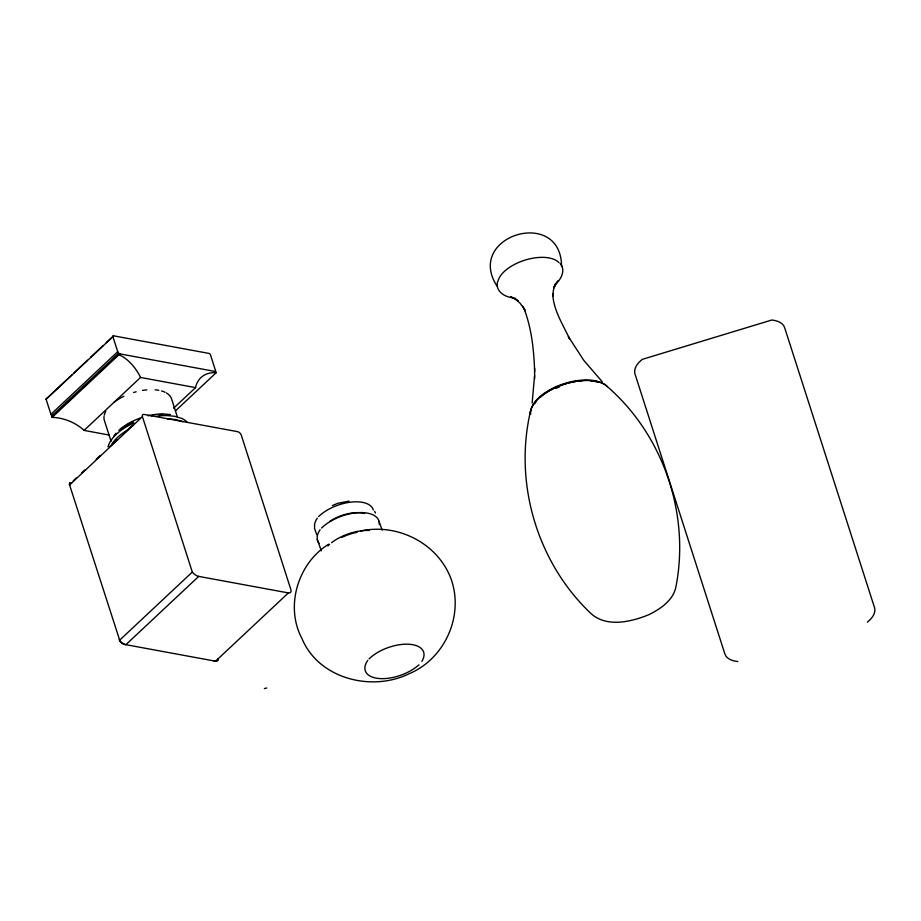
<?xml version="1.0" encoding="UTF-8"?>
<svg xmlns="http://www.w3.org/2000/svg" width="921" height="921" viewBox="0 0 921 921"><rect width="100%" height="100%" fill="white"/><g stroke="black" fill="none" stroke-linecap="round" stroke-linejoin="round"><path stroke-width="1.38" d="M534.606 378.922L534.64 368.285M561.568 266.537C561.35 206.362 464.334 235.788 497.041 286.12M314.475 528.205L316.766 534.79M534.617 375.284L532.131 403.03M497.513 282.022C495.176 291.381 505.284 297.46 513.354 297.782M530.588 410.858C513.515 483.053 537.219 562.95 591.27 613.812C606.985 627.696 631.184 621.836 648.511 614.837L648.626 614.791C659.931 609.218 672.192 601.194 675.646 588.185C690.439 515.461 663.914 436.301 608.159 387.304A41.986 21.183 -17.8 0 0 562.892 384.679A41.986 21.183 -17.8 0 0 530.231 413.805M554.995 284.474L558.057 280.905L553.751 287.72L555.259 284.336L553.417 290.115L552.715 296.148L552.727 293.868C553.429 310.135 562.869 324.48 569.581 338.79L568.349 336.579L583.787 360.353L602.242 381.743M555.789 283.852C561.292 279.167 565.839 269.911 560.221 263.556M46.729 398.448L71.78 374.962M73.876 373.005L87.437 360.284M90.569 357.348L103.094 345.605M106.226 342.67L113.536 335.82L208.871 353.399A1.589 0.933 46.8 0 1 210.495 354.93L215.491 370.518A1.301 0.771 46.8 0 1 214.835 371.405M52.106 415.97A2.337 1.382 46.8 0 1 50.92 414.312L46.108 399.3L112.903 336.683A1.255 0.748 46.8 0 1 113.536 335.82M50.92 414.312L117.727 351.695L112.903 336.683M175.485 410.87L216.193 372.706L215.836 371.589L119.454 353.814A2.337 1.382 46.8 0 1 118.475 353.399L51.68 416.016L52.117 417.397A32.649 20.412 21.6 0 1 84.064 430.406L109.461 435.092M52.347 416.142L61.742 407.335M65.921 403.421L77.399 392.657M82.614 387.764L93.056 377.978M99.318 372.107L108.713 363.3M113.928 358.407L119.143 353.514M55.778 413.506L58.909 410.57M72.483 397.849L74.566 395.892M52.117 417.397L118.913 354.769L118.475 353.399M84.064 430.406L140.545 377.46L195.563 387.614A33.409 23.842 48.2 0 1 216.193 372.706M73.312 480.75L76.431 477.826M81.635 472.945L84.755 470.021M96.21 459.291L100.366 455.388M109.737 446.604L117.013 439.778M125.348 431.972L132.624 425.145M288.377 592.928L198.729 576.396L125.889 644.688A8.036 4.743 46.8 0 1 119.914 640.889L69.582 484.953L142.421 416.66A3.304 1.957 46.8 0 1 144.079 414.415L237.526 431.638A3.672 2.176 46.8 0 1 241.302 435.184L290.863 589.544A4.962 2.936 46.8 0 1 288.377 592.928L215.537 661.209L124.335 644.401A4.962 2.936 46.8 0 1 119.707 640.694L119.235 639.623M173.597 408.199L195.563 387.614M119.465 640.348L192.316 572.056L142.421 416.66M867.34 622.193C871.404 618.82 875.836 613.939 874.72 608.217L784.704 327.841C783.057 322.419 776.84 320.577 771.786 320.024L642.259 359.363C638.161 362.736 633.694 367.617 634.799 373.362L724.815 653.737C726.485 659.183 732.736 661.002 737.802 661.531M328.601 544.23C297.944 563.168 284.842 606.375 301.881 638.391C318.47 678.639 371.393 692.143 408.889 673.838C444.359 659.102 463.631 617.024 451.635 580.564C439.064 543.874 398.217 522.921 360.882 530.945M332.389 505.537L337.846 503.292L349.024 501.128M264.385 688.574L266.756 687.987M170.385 414.542L162.902 413.897A38.774 19.56 -17.8 0 0 147.913 415.797M167.231 418.825L175.75 419.55L182.772 421.691M515.576 298.416L510.671 296.896L518.039 300.833L515.403 298.968L519.974 303.113L523.681 308.051L522.656 306.209L525.177 310.78L524.199 309.007C531.739 328.878 533.915 350.51 534.64 371.612M374.651 511.374L375.411 513.066M378.968 521.171L382.123 530.093M317.273 539.418L321.325 550.885M177.327 416.81L171.778 399.53A35.297 17.81 -17.8 0 0 166.356 392.933M119.454 353.814L119.845 355.057M111.073 441.309L104.246 420.034A35.297 17.81 -17.8 0 1 104.038 416.465M497.939 281.25A33.064 16.682 -17.8 0 1 525.442 259.975A33.064 16.682 -17.8 0 1 559.035 262.704M534.594 403.778A40.248 20.308 -17.8 0 1 536.022 401.786M540.581 397.02A40.248 20.308 -17.8 0 1 582.648 380.672M590.534 380.81A40.248 20.308 -17.8 0 1 597.936 382.238M530.646 414.174A41.33 20.849 -17.8 0 1 561.442 384.541A41.33 20.849 -17.8 0 1 607.296 386.67M555.927 388.386A40.248 20.308 -17.8 0 1 559.508 386.855M368.987 658.952A31.913 15.899 -19.5 0 1 408.383 644.216A31.913 15.899 -19.5 0 1 421.853 661.393M318.62 516.577A31.913 15.899 -19.5 0 1 350.613 502.164A31.913 15.899 -19.5 0 1 373.339 510.004M329.649 521.505A27.699 13.803 -19.5 0 1 364.566 513.492M327.853 545.923A33.49 16.693 -19.5 0 1 329.614 544.288M331.572 542.688A33.49 16.693 -19.5 0 1 369.206 530.461M321.533 528.078A33.49 16.693 -19.5 0 1 358.131 512.663A33.49 16.693 -19.5 0 1 379.256 524.521M341.472 537.576A31.913 15.899 -19.5 0 1 357.129 532.292M314.648 527.284A31.913 15.899 -19.5 0 1 317.319 518.12M319.115 543.378A33.49 16.693 -19.5 0 1 320.071 529.805M418.917 664.824A31.913 15.899 -19.5 0 1 379.141 678.524A31.913 15.899 -19.5 0 1 367.675 660.484M118.913 354.769A31.13 17.154 58.5 0 1 140.545 377.46M120.121 353.94A2.337 1.382 46.8 0 1 117.727 351.695M46.108 399.3A1.255 0.748 46.8 0 1 46.499 398.436M104.269 415.21A35.297 17.81 -17.8 0 1 105.8 411.33M113.985 402.304A35.297 17.81 -17.8 0 1 123.875 396.283M133.626 392.496A35.297 17.81 -17.8 0 1 136.158 391.782M142.513 390.423A35.297 17.81 -17.8 0 1 146.888 389.882M155.096 389.825A35.297 17.81 -17.8 0 1 158.792 390.308M161.497 390.93A35.297 17.81 -17.8 0 1 165.066 392.254M218.127 658.999A8.036 4.743 46.8 0 1 216.792 660.599M216.4 660.783A8.036 4.743 46.8 0 1 213.983 660.933M218.231 658.872A4.962 2.936 46.8 0 1 215.537 661.209M198.729 576.396A8.036 4.743 46.8 0 1 192.316 572.056M69.582 484.953A3.304 1.957 46.8 0 1 71.228 482.696L71.516 482.754A3.672 2.176 46.8 0 0 69.674 485.252M107.999 446.973A43.69 22.035 -17.8 0 1 133.925 422.912M155.568 416.407A43.69 22.035 -17.8 0 1 166.171 415.532L174.691 416.257L181.713 418.399A43.69 22.035 -17.8 0 1 187.262 422.255M121.791 428.679A38.774 19.56 -17.8 0 1 124.899 426.411M125.993 425.698A38.774 19.56 -17.8 0 1 133.211 421.703M150.929 415.832A38.774 19.56 -17.8 0 1 153.703 415.336M159.172 414.703A38.774 19.56 -17.8 0 1 163.121 414.554M113.87 436.094A38.774 19.56 -17.8 0 1 116.069 433.215M118.821 430.383A38.774 19.56 -17.8 0 1 140.119 418.099M111.994 443.83A43.69 22.035 -17.8 0 1 127.651 429.992"/></g></svg>
